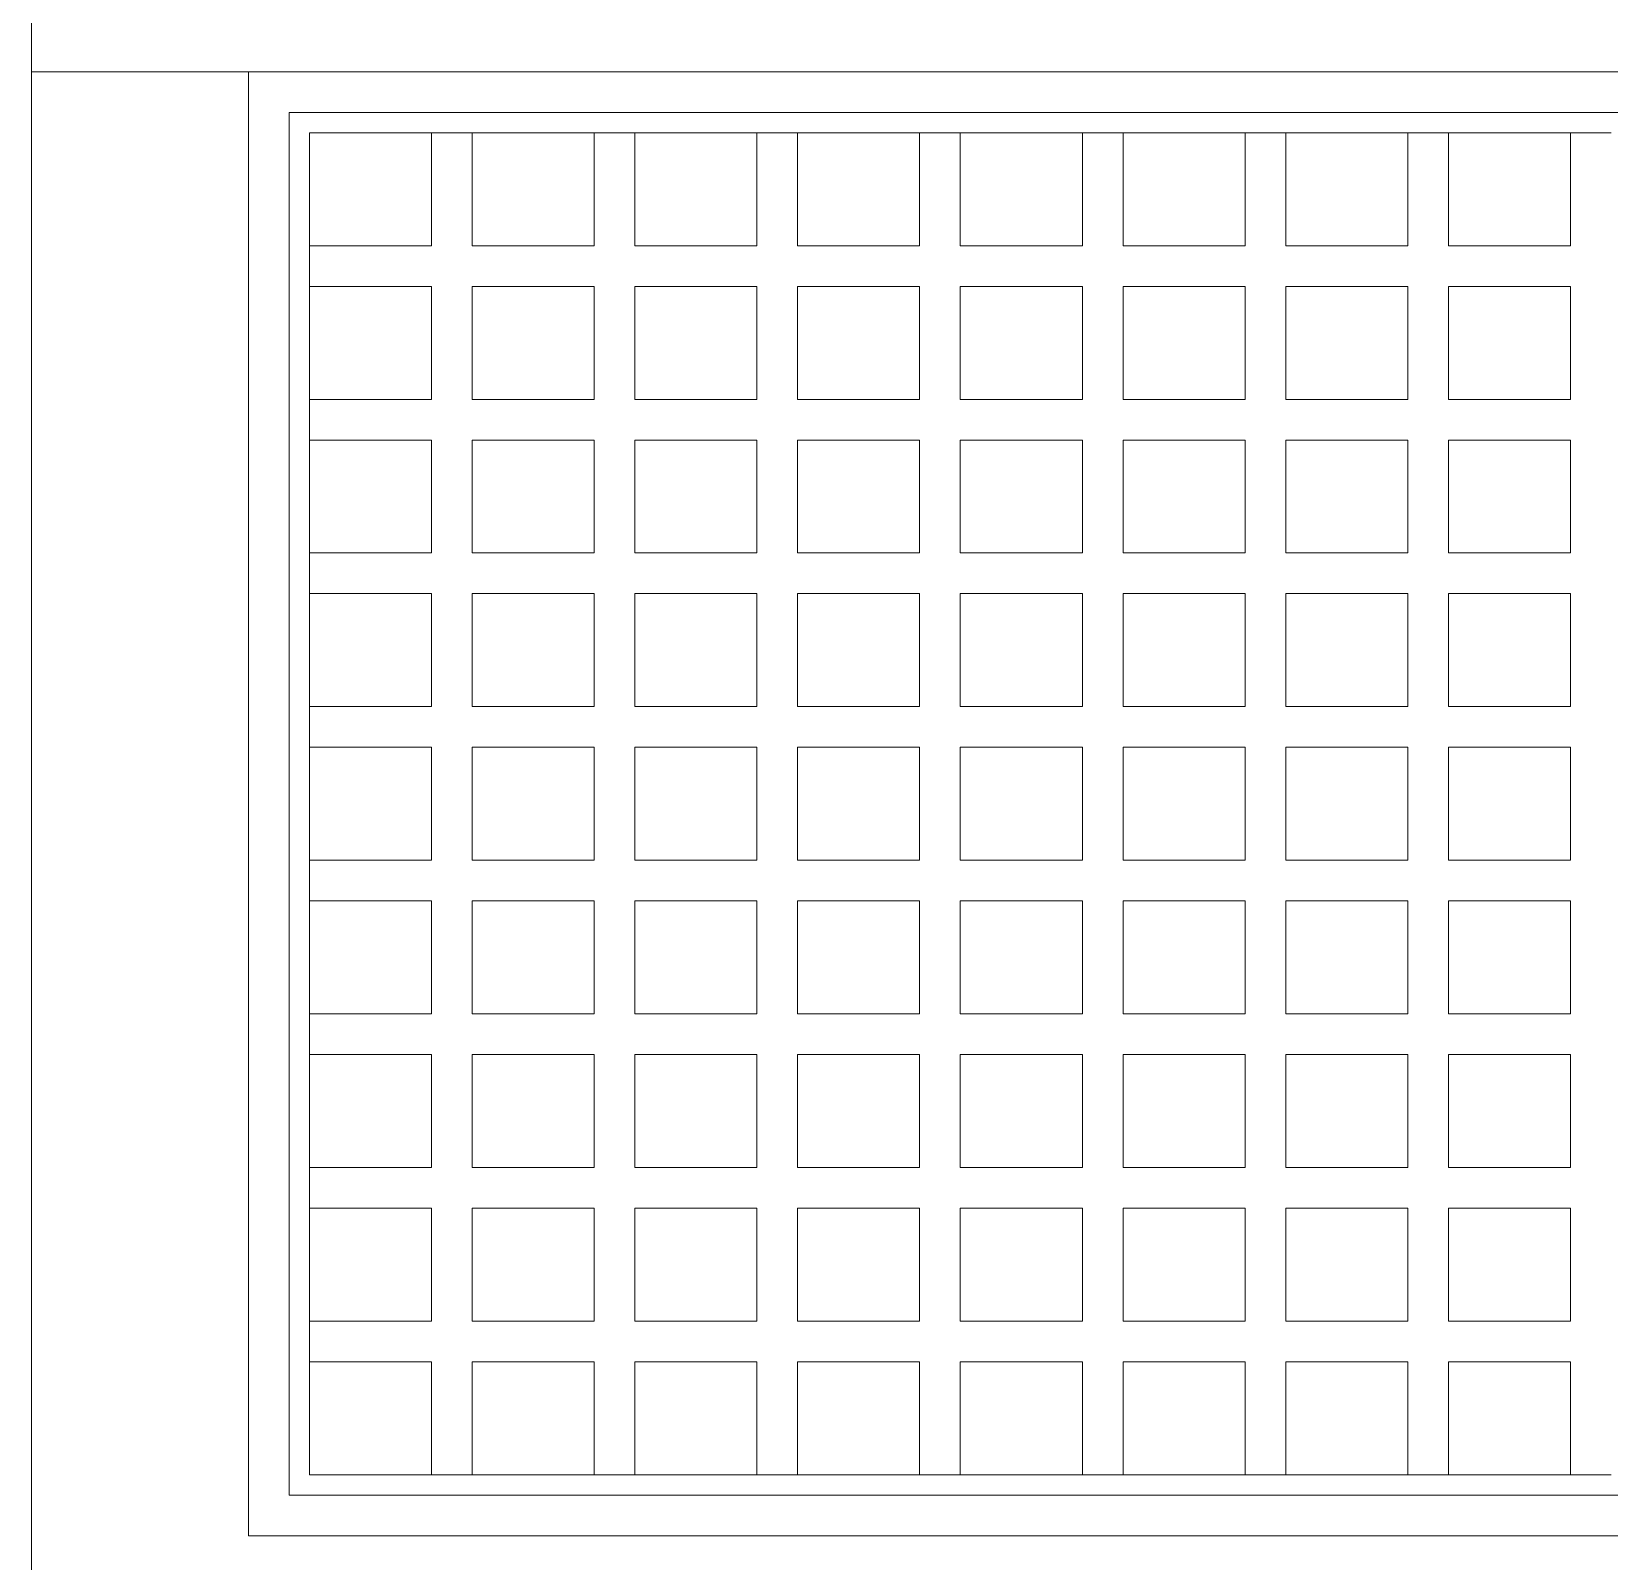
# Model space of a CAD drawing. Header units: millimetres. Extents: x 3554773 to 3850347, y -1853213 to -1653133.
# Drawn here: x 3596497 to 3604341, y -1704128 to -1696520 of the extents above; entities that cross this region are included whole.
import ezdxf

# ---------------------------------------------------------------- set-up
doc = ezdxf.new("R2010")
doc.units = ezdxf.units.MM
doc.header["$MEASUREMENT"] = 0
doc.set_wipeout_variables(frame=1)
doc.linetypes.add('Wipeout_Contour', pattern=[1000, 0, -1000])
doc.layers.add('Structural - Bearing', color=7, linetype='Continuous')
for name, color, linetype, lineweight, true_color in [('Structural - Bearing_Pen_No__3', 7, 'Continuous', 18, 0xff6600), ('Structural - Bearing_Pen_No__87', 7, 'Continuous', 20, 0x6a6a6a), ('Structural - Bearing_Pen_No__90', 7, 'Continuous', 20, 0x00bfbf)]:
    doc.layers.add(name, color=color, linetype=linetype, lineweight=lineweight, true_color=true_color)

msp = doc.modelspace()

# ---------------------------------------------------------------- wipeouts: each hides what was drawn before it
at = {"color": 254, "linetype": 'Wipeout_Contour', "lineweight": 0, "ltscale": 32516292.6710858}
msp.add_wipeout([(3596496.8, -1707640.1), (3612808.8, -1707640.1), (3612808.8, -1696720.4), (3611730.3, -1696720.4), (3611730.3, -1704000.2), (3597575.3, -1704000.2), (3597575.3, -1696720.4), (3596496.8, -1696720.4)], dxfattribs=at).dxf.layer = 'Structural - Bearing'

# ---------------------------------------------------------------- next in the draw order: wipeouts: each hides what was drawn before it
at = {"color": 254, "linetype": 'Wipeout_Contour', "lineweight": 0, "ltscale": 16255874.36913429}
msp.add_wipeout([(3596496.8, -1695008.9), (3596496.8, -1696720.4), (3612808.8, -1696720.4), (3612808.8, -1695008.9)], dxfattribs=at).dxf.layer = 'Structural - Bearing'
at = {"color": 254, "linetype": 'Wipeout_Contour', "lineweight": 0, "ltscale": 16251517.75543227}
msp.add_wipeout([(3597777.5, -1703798), (3597777.5, -1696922.6), (3597575.3, -1696922.6), (3597575.3, -1703798)], dxfattribs=at).dxf.layer = 'Structural - Bearing'
at = {"color": 254, "linetype": 'Wipeout_Contour', "lineweight": 0, "ltscale": 16251730.69137122}
msp.add_wipeout([(3599294.1, -1697787.7), (3598687.4, -1697787.7), (3598687.4, -1698349.4), (3599294.1, -1698349.4)], dxfattribs=at).dxf.layer = 'Structural - Bearing'
at = {"color": 254, "linetype": 'Wipeout_Contour', "lineweight": 0, "ltscale": 16252454.85164574}
msp.add_wipeout([(3599496.3, -1697787.7), (3599496.3, -1698349.4), (3600102.9, -1698349.4), (3600102.9, -1697787.7)], dxfattribs=at).dxf.layer = 'Structural - Bearing'
at = {"color": 254, "linetype": 'Wipeout_Contour', "lineweight": 0, "ltscale": 16253179.01903222}
msp.add_wipeout([(3600305.2, -1698349.4), (3600911.8, -1698349.4), (3600911.8, -1697787.7), (3600305.2, -1697787.7)], dxfattribs=at).dxf.layer = 'Structural - Bearing'
at = {"color": 254, "linetype": 'Wipeout_Contour', "lineweight": 0, "ltscale": 16253903.19348728}
msp.add_wipeout([(3601720.7, -1697787.7), (3601114, -1697787.7), (3601114, -1698349.4), (3601720.7, -1698349.4)], dxfattribs=at).dxf.layer = 'Structural - Bearing'
at = {"color": 254, "linetype": 'Wipeout_Contour', "lineweight": 0, "ltscale": 16254627.37505239}
msp.add_wipeout([(3601922.9, -1697787.7), (3601922.9, -1698349.4), (3602529.5, -1698349.4), (3602529.5, -1697787.7)], dxfattribs=at).dxf.layer = 'Structural - Bearing'
at = {"color": 254, "linetype": 'Wipeout_Contour', "lineweight": 0, "ltscale": 16255351.56367866}
msp.add_wipeout([(3602731.7, -1698349.4), (3603338.4, -1698349.4), (3603338.4, -1697787.7), (3602731.7, -1697787.7)], dxfattribs=at).dxf.layer = 'Structural - Bearing'
at = {"color": 254, "linetype": 'Wipeout_Contour', "lineweight": 0, "ltscale": 16256075.75950346}
msp.add_wipeout([(3603540.6, -1698349.4), (3604147.3, -1698349.4), (3604147.3, -1697787.7), (3603540.6, -1697787.7)], dxfattribs=at).dxf.layer = 'Structural - Bearing'
at = {"color": 254, "linetype": 'Wipeout_Contour', "lineweight": 0, "ltscale": 16252051.81273574}
msp.add_wipeout([(3599294.1, -1698551.6), (3598687.4, -1698551.6), (3598687.4, -1699113.3), (3599294.1, -1699113.3)], dxfattribs=at).dxf.layer = 'Structural - Bearing'
at = {"color": 254, "linetype": 'Wipeout_Contour', "lineweight": 0, "ltscale": 16252775.95870235}
msp.add_wipeout([(3599496.3, -1699113.3), (3600102.9, -1699113.3), (3600102.9, -1698551.6), (3599496.3, -1698551.6)], dxfattribs=at).dxf.layer = 'Structural - Bearing'
at = {"color": 254, "linetype": 'Wipeout_Contour', "lineweight": 0, "ltscale": 16253500.11178204}
msp.add_wipeout([(3600305.2, -1698551.6), (3600305.2, -1699113.3), (3600911.8, -1699113.3), (3600911.8, -1698551.6)], dxfattribs=at).dxf.layer = 'Structural - Bearing'
at = {"color": 254, "linetype": 'Wipeout_Contour', "lineweight": 0, "ltscale": 16254224.27197389}
msp.add_wipeout([(3601114, -1699113.3), (3601720.7, -1699113.3), (3601720.7, -1698551.6), (3601114, -1698551.6)], dxfattribs=at).dxf.layer = 'Structural - Bearing'
at = {"color": 254, "linetype": 'Wipeout_Contour', "lineweight": 0, "ltscale": 16254948.43923448}
msp.add_wipeout([(3601922.9, -1698551.6), (3601922.9, -1699113.3), (3602529.5, -1699113.3), (3602529.5, -1698551.6)], dxfattribs=at).dxf.layer = 'Structural - Bearing'
at = {"color": 254, "linetype": 'Wipeout_Contour', "lineweight": 0, "ltscale": 16255672.61355737}
msp.add_wipeout([(3603338.4, -1698551.6), (3602731.7, -1698551.6), (3602731.7, -1699113.3), (3603338.4, -1699113.3)], dxfattribs=at).dxf.layer = 'Structural - Bearing'
at = {"color": 254, "linetype": 'Wipeout_Contour', "lineweight": 0, "ltscale": 16256396.79507993}
msp.add_wipeout([(3604147.3, -1698551.6), (3603540.6, -1698551.6), (3603540.6, -1699113.3), (3604147.3, -1699113.3)], dxfattribs=at).dxf.layer = 'Structural - Bearing'
at = {"color": 254, "linetype": 'Wipeout_Contour', "lineweight": 0, "ltscale": 16252372.96296525}
msp.add_wipeout([(3598687.4, -1699315.5), (3598687.4, -1699877.2), (3599294.1, -1699877.2), (3599294.1, -1699315.5)], dxfattribs=at).dxf.layer = 'Structural - Bearing'
at = {"color": 254, "linetype": 'Wipeout_Contour', "lineweight": 0, "ltscale": 16253097.09462322}
msp.add_wipeout([(3599496.3, -1699315.5), (3599496.3, -1699877.2), (3600102.9, -1699877.2), (3600102.9, -1699315.5)], dxfattribs=at).dxf.layer = 'Structural - Bearing'
at = {"color": 254, "linetype": 'Wipeout_Contour', "lineweight": 0, "ltscale": 16253821.23339542}
msp.add_wipeout([(3600911.8, -1699315.5), (3600305.2, -1699315.5), (3600305.2, -1699877.2), (3600911.8, -1699877.2)], dxfattribs=at).dxf.layer = 'Structural - Bearing'
at = {"color": 254, "linetype": 'Wipeout_Contour', "lineweight": 0, "ltscale": 16254545.37923846}
msp.add_wipeout([(3601114, -1699877.2), (3601720.7, -1699877.2), (3601720.7, -1699315.5), (3601114, -1699315.5)], dxfattribs=at).dxf.layer = 'Structural - Bearing'
at = {"color": 254, "linetype": 'Wipeout_Contour', "lineweight": 0, "ltscale": 16255269.53219382}
msp.add_wipeout([(3602529.5, -1699315.5), (3601922.9, -1699315.5), (3601922.9, -1699877.2), (3602529.5, -1699877.2)], dxfattribs=at).dxf.layer = 'Structural - Bearing'
at = {"color": 254, "linetype": 'Wipeout_Contour', "lineweight": 0, "ltscale": 16255993.69221262}
msp.add_wipeout([(3602731.7, -1699315.5), (3602731.7, -1699877.2), (3603338.4, -1699877.2), (3603338.4, -1699315.5)], dxfattribs=at).dxf.layer = 'Structural - Bearing'
at = {"color": 254, "linetype": 'Wipeout_Contour', "lineweight": 0, "ltscale": 16256717.85943221}
msp.add_wipeout([(3603540.6, -1699877.2), (3604147.3, -1699877.2), (3604147.3, -1699315.5), (3603540.6, -1699315.5)], dxfattribs=at).dxf.layer = 'Structural - Bearing'
at = {"color": 254, "linetype": 'Wipeout_Contour', "lineweight": 0, "ltscale": 16252694.14184586}
msp.add_wipeout([(3599294.1, -1700079.4), (3598687.4, -1700079.4), (3598687.4, -1700641.2), (3599294.1, -1700641.2)], dxfattribs=at).dxf.layer = 'Structural - Bearing'
at = {"color": 254, "linetype": 'Wipeout_Contour', "lineweight": 0, "ltscale": 16253418.25919448}
msp.add_wipeout([(3599496.3, -1700641.2), (3600102.9, -1700641.2), (3600102.9, -1700079.4), (3599496.3, -1700079.4)], dxfattribs=at).dxf.layer = 'Structural - Bearing'
at = {"color": 254, "linetype": 'Wipeout_Contour', "lineweight": 0, "ltscale": 16254142.38365847}
msp.add_wipeout([(3600305.2, -1700079.4), (3600305.2, -1700641.2), (3600911.8, -1700641.2), (3600911.8, -1700079.4)], dxfattribs=at).dxf.layer = 'Structural - Bearing'
at = {"color": 254, "linetype": 'Wipeout_Contour', "lineweight": 0, "ltscale": 16254866.51523686}
msp.add_wipeout([(3601114, -1700641.2), (3601720.7, -1700641.2), (3601720.7, -1700079.4), (3601114, -1700079.4)], dxfattribs=at).dxf.layer = 'Structural - Bearing'
at = {"color": 254, "linetype": 'Wipeout_Contour', "lineweight": 0, "ltscale": 16255590.65392871}
msp.add_wipeout([(3602529.5, -1700079.4), (3601922.9, -1700079.4), (3601922.9, -1700641.2), (3602529.5, -1700641.2)], dxfattribs=at).dxf.layer = 'Structural - Bearing'
at = {"color": 254, "linetype": 'Wipeout_Contour', "lineweight": 0, "ltscale": 16256314.79964269}
msp.add_wipeout([(3602731.7, -1700079.4), (3602731.7, -1700641.2), (3603338.4, -1700641.2), (3603338.4, -1700079.4)], dxfattribs=at).dxf.layer = 'Structural - Bearing'
at = {"color": 254, "linetype": 'Wipeout_Contour', "lineweight": 0, "ltscale": 16257038.95255861}
msp.add_wipeout([(3603540.6, -1700079.4), (3603540.6, -1700641.2), (3604147.3, -1700641.2), (3604147.3, -1700079.4)], dxfattribs=at).dxf.layer = 'Structural - Bearing'
at = {"color": 254, "linetype": 'Wipeout_Contour', "lineweight": 0, "ltscale": 16253015.34954561}
msp.add_wipeout([(3598687.4, -1700843.4), (3598687.4, -1701405.1), (3599294.1, -1701405.1), (3599294.1, -1700843.4)], dxfattribs=at).dxf.layer = 'Structural - Bearing'
at = {"color": 254, "linetype": 'Wipeout_Contour', "lineweight": 0, "ltscale": 16253739.45258417}
msp.add_wipeout([(3600102.9, -1700843.4), (3599496.3, -1700843.4), (3599496.3, -1701405.1), (3600102.9, -1701405.1)], dxfattribs=at).dxf.layer = 'Structural - Bearing'
at = {"color": 254, "linetype": 'Wipeout_Contour', "lineweight": 0, "ltscale": 16254463.56273922}
msp.add_wipeout([(3600305.2, -1700843.4), (3600305.2, -1701405.1), (3600911.8, -1701405.1), (3600911.8, -1700843.4)], dxfattribs=at).dxf.layer = 'Structural - Bearing'
at = {"color": 254, "linetype": 'Wipeout_Contour', "lineweight": 0, "ltscale": 16255187.68005226}
msp.add_wipeout([(3601114, -1701405.1), (3601720.7, -1701405.1), (3601720.7, -1700843.4), (3601114, -1700843.4)], dxfattribs=at).dxf.layer = 'Structural - Bearing'
at = {"color": 254, "linetype": 'Wipeout_Contour', "lineweight": 0, "ltscale": 16255911.80443744}
msp.add_wipeout([(3601922.9, -1700843.4), (3601922.9, -1701405.1), (3602529.5, -1701405.1), (3602529.5, -1700843.4)], dxfattribs=at).dxf.layer = 'Structural - Bearing'
at = {"color": 254, "linetype": 'Wipeout_Contour', "lineweight": 0, "ltscale": 16256635.9358459}
msp.add_wipeout([(3603338.4, -1700843.4), (3602731.7, -1700843.4), (3602731.7, -1701405.1), (3603338.4, -1701405.1)], dxfattribs=at).dxf.layer = 'Structural - Bearing'
at = {"color": 254, "linetype": 'Wipeout_Contour', "lineweight": 0, "ltscale": 16257360.07445741}
msp.add_wipeout([(3604147.3, -1700843.4), (3603540.6, -1700843.4), (3603540.6, -1701405.1), (3604147.3, -1701405.1)], dxfattribs=at).dxf.layer = 'Structural - Bearing'
at = {"color": 254, "linetype": 'Wipeout_Contour', "lineweight": 0, "ltscale": 16253336.5860628}
msp.add_wipeout([(3598687.4, -1701607.3), (3598687.4, -1702169), (3599294.1, -1702169), (3599294.1, -1701607.3)], dxfattribs=at).dxf.layer = 'Structural - Bearing'
at = {"color": 254, "linetype": 'Wipeout_Contour', "lineweight": 0, "ltscale": 16254060.67479058}
msp.add_wipeout([(3599496.3, -1702169), (3600102.9, -1702169), (3600102.9, -1701607.3), (3599496.3, -1701607.3)], dxfattribs=at).dxf.layer = 'Structural - Bearing'
at = {"color": 254, "linetype": 'Wipeout_Contour', "lineweight": 0, "ltscale": 16254784.77063598}
msp.add_wipeout([(3600305.2, -1702169), (3600911.8, -1702169), (3600911.8, -1701607.3), (3600305.2, -1701607.3)], dxfattribs=at).dxf.layer = 'Structural - Bearing'
at = {"color": 254, "linetype": 'Wipeout_Contour', "lineweight": 0, "ltscale": 16255508.87361913}
msp.add_wipeout([(3601114, -1702169), (3601720.7, -1702169), (3601720.7, -1701607.3), (3601114, -1701607.3)], dxfattribs=at).dxf.layer = 'Structural - Bearing'
at = {"color": 254, "linetype": 'Wipeout_Contour', "lineweight": 0, "ltscale": 16256232.98371831}
msp.add_wipeout([(3601922.9, -1702169), (3602529.5, -1702169), (3602529.5, -1701607.3), (3601922.9, -1701607.3)], dxfattribs=at).dxf.layer = 'Structural - Bearing'
at = {"color": 254, "linetype": 'Wipeout_Contour', "lineweight": 0, "ltscale": 16256957.10082052}
msp.add_wipeout([(3602731.7, -1701607.3), (3602731.7, -1702169), (3603338.4, -1702169), (3603338.4, -1701607.3)], dxfattribs=at).dxf.layer = 'Structural - Bearing'
at = {"color": 254, "linetype": 'Wipeout_Contour', "lineweight": 0, "ltscale": 16257681.22512693}
msp.add_wipeout([(3604147.3, -1701607.3), (3603540.6, -1701607.3), (3603540.6, -1702169), (3604147.3, -1702169)], dxfattribs=at).dxf.layer = 'Structural - Bearing'
at = {"color": 254, "linetype": 'Wipeout_Contour', "lineweight": 0, "ltscale": 16253657.85135329}
msp.add_wipeout([(3598687.4, -1702371.2), (3598687.4, -1702932.9), (3599294.1, -1702932.9), (3599294.1, -1702371.2)], dxfattribs=at).dxf.layer = 'Structural - Bearing'
at = {"color": 254, "linetype": 'Wipeout_Contour', "lineweight": 0, "ltscale": 16254381.92576957}
msp.add_wipeout([(3600102.9, -1702371.2), (3599496.3, -1702371.2), (3599496.3, -1702932.9), (3600102.9, -1702932.9)], dxfattribs=at).dxf.layer = 'Structural - Bearing'
at = {"color": 254, "linetype": 'Wipeout_Contour', "lineweight": 0, "ltscale": 16255106.00730461}
msp.add_wipeout([(3600911.8, -1702371.2), (3600305.2, -1702371.2), (3600305.2, -1702932.9), (3600911.8, -1702932.9)], dxfattribs=at).dxf.layer = 'Structural - Bearing'
at = {"color": 254, "linetype": 'Wipeout_Contour', "lineweight": 0, "ltscale": 16255830.09597853}
msp.add_wipeout([(3601114, -1702932.9), (3601720.7, -1702932.9), (3601720.7, -1702371.2), (3601114, -1702371.2)], dxfattribs=at).dxf.layer = 'Structural - Bearing'
at = {"color": 254, "linetype": 'Wipeout_Contour', "lineweight": 0, "ltscale": 16256554.19176961}
msp.add_wipeout([(3601922.9, -1702932.9), (3602529.5, -1702932.9), (3602529.5, -1702371.2), (3601922.9, -1702371.2)], dxfattribs=at).dxf.layer = 'Structural - Bearing'
at = {"color": 254, "linetype": 'Wipeout_Contour', "lineweight": 0, "ltscale": 16257278.29456487}
msp.add_wipeout([(3603338.4, -1702371.2), (3602731.7, -1702371.2), (3602731.7, -1702932.9), (3603338.4, -1702932.9)], dxfattribs=at).dxf.layer = 'Structural - Bearing'
at = {"color": 254, "linetype": 'Wipeout_Contour', "lineweight": 0, "ltscale": 16258002.40456544}
msp.add_wipeout([(3603540.6, -1702932.9), (3604147.3, -1702932.9), (3604147.3, -1702371.2), (3603540.6, -1702371.2)], dxfattribs=at).dxf.layer = 'Structural - Bearing'

# ---------------------------------------------------------------- next in the draw order: linework, layer by layer
at = {"layer": 'Structural - Bearing_Pen_No__3', "linetype": 'Continuous'}
for p, q in [((3599294.1, -1697787.7), (3598687.4, -1697787.7)), ((3598687.4, -1698349.4), (3598687.4, -1697787.7)), ((3599294.1, -1697787.7), (3599294.1, -1698349.4)), ((3600102.9, -1697787.7), (3599496.3, -1697787.7)), ((3599496.3, -1698349.4), (3599496.3, -1697787.7)), ((3600102.9, -1697787.7), (3600102.9, -1698349.4)), ((3600911.8, -1697787.7), (3600305.2, -1697787.7)), ((3600305.2, -1698349.4), (3600305.2, -1697787.7)), ((3600911.8, -1697787.7), (3600911.8, -1698349.4)), ((3601720.7, -1697787.7), (3601114, -1697787.7)), ((3601114, -1698349.4), (3601114, -1697787.7)), ((3601720.7, -1697787.7), (3601720.7, -1698349.4)), ((3602529.5, -1697787.7), (3601922.9, -1697787.7)), ((3601922.9, -1698349.4), (3601922.9, -1697787.7)), ((3602529.5, -1697787.7), (3602529.5, -1698349.4)), ((3603338.4, -1697787.7), (3602731.7, -1697787.7)), ((3602731.7, -1698349.4), (3602731.7, -1697787.7)), ((3603338.4, -1697787.7), (3603338.4, -1698349.4)), ((3604147.3, -1697787.7), (3603540.6, -1697787.7)), ((3603540.6, -1698349.4), (3603540.6, -1697787.7)), ((3604147.3, -1697787.7), (3604147.3, -1698349.4)), ((3598687.4, -1698349.4), (3599294.1, -1698349.4)), ((3599496.3, -1698349.4), (3600102.9, -1698349.4)), ((3600305.2, -1698349.4), (3600911.8, -1698349.4)), ((3601114, -1698349.4), (3601720.7, -1698349.4)), ((3601922.9, -1698349.4), (3602529.5, -1698349.4)), ((3602731.7, -1698349.4), (3603338.4, -1698349.4)), ((3603540.6, -1698349.4), (3604147.3, -1698349.4)), ((3598687.4, -1699113.3), (3598687.4, -1698551.6)), ((3598687.4, -1698551.6), (3599294.1, -1698551.6)), ((3599294.1, -1698551.6), (3599294.1, -1699113.3)), ((3599496.3, -1699113.3), (3599496.3, -1698551.6)), ((3599496.3, -1698551.6), (3600102.9, -1698551.6)), ((3600102.9, -1698551.6), (3600102.9, -1699113.3)), ((3600305.2, -1699113.3), (3600305.2, -1698551.6)), ((3600305.2, -1698551.6), (3600911.8, -1698551.6)), ((3600911.8, -1698551.6), (3600911.8, -1699113.3)), ((3601114, -1699113.3), (3601114, -1698551.6)), ((3601114, -1698551.6), (3601720.7, -1698551.6)), ((3601720.7, -1698551.6), (3601720.7, -1699113.3)), ((3601922.9, -1699113.3), (3601922.9, -1698551.6)), ((3601922.9, -1698551.6), (3602529.5, -1698551.6)), ((3602529.5, -1698551.6), (3602529.5, -1699113.3)), ((3602731.7, -1699113.3), (3602731.7, -1698551.6)), ((3602731.7, -1698551.6), (3603338.4, -1698551.6)), ((3603338.4, -1698551.6), (3603338.4, -1699113.3)), ((3603540.6, -1699113.3), (3603540.6, -1698551.6)), ((3603540.6, -1698551.6), (3604147.3, -1698551.6)), ((3604147.3, -1698551.6), (3604147.3, -1699113.3)), ((3598687.4, -1699113.3), (3599294.1, -1699113.3)), ((3599496.3, -1699113.3), (3600102.9, -1699113.3)), ((3600305.2, -1699113.3), (3600911.8, -1699113.3)), ((3601114, -1699113.3), (3601720.7, -1699113.3)), ((3601922.9, -1699113.3), (3602529.5, -1699113.3)), ((3602731.7, -1699113.3), (3603338.4, -1699113.3)), ((3603540.6, -1699113.3), (3604147.3, -1699113.3)), ((3598687.4, -1699877.2), (3598687.4, -1699315.5)), ((3598687.4, -1699315.5), (3599294.1, -1699315.5)), ((3599294.1, -1699315.5), (3599294.1, -1699877.2)), ((3599496.3, -1699877.2), (3599496.3, -1699315.5)), ((3599496.3, -1699315.5), (3600102.9, -1699315.5)), ((3600102.9, -1699315.5), (3600102.9, -1699877.2)), ((3600305.2, -1699877.2), (3600305.2, -1699315.5)), ((3600305.2, -1699315.5), (3600911.8, -1699315.5)), ((3600911.8, -1699315.5), (3600911.8, -1699877.2)), ((3601114, -1699877.2), (3601114, -1699315.5)), ((3601114, -1699315.5), (3601720.7, -1699315.5)), ((3601720.7, -1699315.5), (3601720.7, -1699877.2)), ((3601922.9, -1699877.2), (3601922.9, -1699315.5)), ((3601922.9, -1699315.5), (3602529.5, -1699315.5)), ((3602529.5, -1699315.5), (3602529.5, -1699877.2)), ((3602731.7, -1699877.2), (3602731.7, -1699315.5)), ((3602731.7, -1699315.5), (3603338.4, -1699315.5)), ((3603338.4, -1699315.5), (3603338.4, -1699877.2)), ((3603540.6, -1699877.2), (3603540.6, -1699315.5)), ((3603540.6, -1699315.5), (3604147.3, -1699315.5)), ((3604147.3, -1699315.5), (3604147.3, -1699877.2)), ((3598687.4, -1699877.2), (3599294.1, -1699877.2)), ((3599496.3, -1699877.2), (3600102.9, -1699877.2)), ((3600305.2, -1699877.2), (3600911.8, -1699877.2)), ((3601114, -1699877.2), (3601720.7, -1699877.2)), ((3601922.9, -1699877.2), (3602529.5, -1699877.2)), ((3602731.7, -1699877.2), (3603338.4, -1699877.2)), ((3603540.6, -1699877.2), (3604147.3, -1699877.2)), ((3598687.4, -1700641.2), (3598687.4, -1700079.4)), ((3598687.4, -1700079.4), (3599294.1, -1700079.4)), ((3599294.1, -1700079.4), (3599294.1, -1700641.2)), ((3599496.3, -1700641.2), (3599496.3, -1700079.4)), ((3599496.3, -1700079.4), (3600102.9, -1700079.4)), ((3600102.9, -1700079.4), (3600102.9, -1700641.2)), ((3600305.2, -1700641.2), (3600305.2, -1700079.4)), ((3600305.2, -1700079.4), (3600911.8, -1700079.4)), ((3600911.8, -1700079.4), (3600911.8, -1700641.2)), ((3601114, -1700641.2), (3601114, -1700079.4)), ((3601114, -1700079.4), (3601720.7, -1700079.4)), ((3601720.7, -1700079.4), (3601720.7, -1700641.2)), ((3601922.9, -1700641.2), (3601922.9, -1700079.4)), ((3601922.9, -1700079.4), (3602529.5, -1700079.4)), ((3602529.5, -1700079.4), (3602529.5, -1700641.2)), ((3602731.7, -1700641.2), (3602731.7, -1700079.4)), ((3602731.7, -1700079.4), (3603338.4, -1700079.4)), ((3603338.4, -1700079.4), (3603338.4, -1700641.2)), ((3603540.6, -1700641.2), (3603540.6, -1700079.4)), ((3603540.6, -1700079.4), (3604147.3, -1700079.4)), ((3604147.3, -1700079.4), (3604147.3, -1700641.2)), ((3598687.4, -1700641.2), (3599294.1, -1700641.2)), ((3599496.3, -1700641.2), (3600102.9, -1700641.2)), ((3600305.2, -1700641.2), (3600911.8, -1700641.2)), ((3601114, -1700641.2), (3601720.7, -1700641.2)), ((3601922.9, -1700641.2), (3602529.5, -1700641.2)), ((3602731.7, -1700641.2), (3603338.4, -1700641.2)), ((3603540.6, -1700641.2), (3604147.3, -1700641.2)), ((3598687.4, -1701405.1), (3598687.4, -1700843.4)), ((3598687.4, -1700843.4), (3599294.1, -1700843.4)), ((3599294.1, -1700843.4), (3599294.1, -1701405.1)), ((3599496.3, -1701405.1), (3599496.3, -1700843.4)), ((3599496.3, -1700843.4), (3600102.9, -1700843.4)), ((3600102.9, -1700843.4), (3600102.9, -1701405.1)), ((3600305.2, -1701405.1), (3600305.2, -1700843.4)), ((3600305.2, -1700843.4), (3600911.8, -1700843.4)), ((3600911.8, -1700843.4), (3600911.8, -1701405.1)), ((3601114, -1701405.1), (3601114, -1700843.4)), ((3601114, -1700843.4), (3601720.7, -1700843.4)), ((3601720.7, -1700843.4), (3601720.7, -1701405.1)), ((3601922.9, -1701405.1), (3601922.9, -1700843.4)), ((3601922.9, -1700843.4), (3602529.5, -1700843.4)), ((3602529.5, -1700843.4), (3602529.5, -1701405.1)), ((3602731.7, -1701405.1), (3602731.7, -1700843.4)), ((3602731.7, -1700843.4), (3603338.4, -1700843.4)), ((3603338.4, -1700843.4), (3603338.4, -1701405.1)), ((3603540.6, -1701405.1), (3603540.6, -1700843.4)), ((3603540.6, -1700843.4), (3604147.3, -1700843.4)), ((3604147.3, -1700843.4), (3604147.3, -1701405.1)), ((3598687.4, -1701405.1), (3599294.1, -1701405.1)), ((3599496.3, -1701405.1), (3600102.9, -1701405.1)), ((3600305.2, -1701405.1), (3600911.8, -1701405.1)), ((3601114, -1701405.1), (3601720.7, -1701405.1)), ((3601922.9, -1701405.1), (3602529.5, -1701405.1)), ((3602731.7, -1701405.1), (3603338.4, -1701405.1)), ((3603540.6, -1701405.1), (3604147.3, -1701405.1)), ((3598687.4, -1702169), (3598687.4, -1701607.3)), ((3598687.4, -1701607.3), (3599294.1, -1701607.3)), ((3599294.1, -1701607.3), (3599294.1, -1702169)), ((3599496.3, -1702169), (3599496.3, -1701607.3)), ((3599496.3, -1701607.3), (3600102.9, -1701607.3)), ((3600102.9, -1701607.3), (3600102.9, -1702169)), ((3600305.2, -1702169), (3600305.2, -1701607.3)), ((3600305.2, -1701607.3), (3600911.8, -1701607.3)), ((3600911.8, -1701607.3), (3600911.8, -1702169)), ((3601114, -1702169), (3601114, -1701607.3)), ((3601114, -1701607.3), (3601720.7, -1701607.3)), ((3601720.7, -1701607.3), (3601720.7, -1702169)), ((3601922.9, -1702169), (3601922.9, -1701607.3)), ((3601922.9, -1701607.3), (3602529.5, -1701607.3)), ((3602529.5, -1701607.3), (3602529.5, -1702169)), ((3602731.7, -1702169), (3602731.7, -1701607.3)), ((3602731.7, -1701607.3), (3603338.4, -1701607.3)), ((3603338.4, -1701607.3), (3603338.4, -1702169)), ((3603540.6, -1702169), (3603540.6, -1701607.3)), ((3603540.6, -1701607.3), (3604147.3, -1701607.3)), ((3604147.3, -1701607.3), (3604147.3, -1702169)), ((3598687.4, -1702169), (3599294.1, -1702169)), ((3599496.3, -1702169), (3600102.9, -1702169)), ((3600305.2, -1702169), (3600911.8, -1702169)), ((3601114, -1702169), (3601720.7, -1702169)), ((3601922.9, -1702169), (3602529.5, -1702169)), ((3602731.7, -1702169), (3603338.4, -1702169)), ((3603540.6, -1702169), (3604147.3, -1702169)), ((3598687.4, -1702932.9), (3598687.4, -1702371.2)), ((3598687.4, -1702371.2), (3599294.1, -1702371.2)), ((3599294.1, -1702371.2), (3599294.1, -1702932.9)), ((3599496.3, -1702932.9), (3599496.3, -1702371.2)), ((3599496.3, -1702371.2), (3600102.9, -1702371.2)), ((3600102.9, -1702371.2), (3600102.9, -1702932.9)), ((3600305.2, -1702932.9), (3600305.2, -1702371.2)), ((3600305.2, -1702371.2), (3600911.8, -1702371.2)), ((3600911.8, -1702371.2), (3600911.8, -1702932.9)), ((3601114, -1702932.9), (3601114, -1702371.2)), ((3601114, -1702371.2), (3601720.7, -1702371.2)), ((3601720.7, -1702371.2), (3601720.7, -1702932.9)), ((3601922.9, -1702932.9), (3601922.9, -1702371.2)), ((3601922.9, -1702371.2), (3602529.5, -1702371.2)), ((3602529.5, -1702371.2), (3602529.5, -1702932.9)), ((3602731.7, -1702932.9), (3602731.7, -1702371.2)), ((3602731.7, -1702371.2), (3603338.4, -1702371.2)), ((3603338.4, -1702371.2), (3603338.4, -1702932.9)), ((3603540.6, -1702932.9), (3603540.6, -1702371.2)), ((3603540.6, -1702371.2), (3604147.3, -1702371.2)), ((3604147.3, -1702371.2), (3604147.3, -1702932.9)), ((3598687.4, -1702932.9), (3599294.1, -1702932.9)), ((3599496.3, -1702932.9), (3600102.9, -1702932.9)), ((3600305.2, -1702932.9), (3600911.8, -1702932.9)), ((3601114, -1702932.9), (3601720.7, -1702932.9)), ((3601922.9, -1702932.9), (3602529.5, -1702932.9)), ((3602731.7, -1702932.9), (3603338.4, -1702932.9)), ((3603540.6, -1702932.9), (3604147.3, -1702932.9))]:
    msp.add_line(p, q, dxfattribs=at)
at = {"layer": 'Structural - Bearing_Pen_No__87', "linetype": 'Continuous'}
msp.add_line((3596496.8, -1695008.9), (3596496.8, -1707640.1), dxfattribs=at)

# ---------------------------------------------------------------- next in the draw order: wipeouts: each hides what was drawn before it
at = {"color": 254, "linetype": 'Wipeout_Contour', "lineweight": 0, "ltscale": 24384436.06853443}
msp.add_wipeout([(3597575.3, -1696720.4), (3597575.3, -1696922.6), (3597777.5, -1696922.6), (3611528.1, -1696922.6), (3611730.3, -1696922.6), (3611730.3, -1696720.4)], dxfattribs=at).dxf.layer = 'Structural - Bearing'
at = {"color": 254, "linetype": 'Wipeout_Contour', "lineweight": 0, "ltscale": 16251653.50775996}
msp.add_wipeout([(3597878.6, -1697023.8), (3597777.5, -1697023.8), (3597777.5, -1703696.9), (3597878.6, -1703696.9)], dxfattribs=at).dxf.layer = 'Structural - Bearing'
at = {"color": 254, "linetype": 'Wipeout_Contour', "lineweight": 0, "ltscale": 24388854.97259337}
msp.add_wipeout([(3597575.3, -1703798), (3597575.3, -1704000.2), (3611730.3, -1704000.2), (3611730.3, -1703798), (3611528.1, -1703798), (3597777.5, -1703798)], dxfattribs=at).dxf.layer = 'Structural - Bearing'

# ---------------------------------------------------------------- next in the draw order: linework, layer by layer
at = {"layer": 'Structural - Bearing_Pen_No__3', "linetype": 'Continuous'}
for p, q in [((3597575.3, -1696720.4), (3597575.3, -1696922.6)), ((3611730.3, -1696720.4), (3597575.3, -1696720.4)), ((3597575.3, -1696922.6), (3597575.3, -1703798)), ((3597575.3, -1703798), (3597575.3, -1704000.2)), ((3597575.3, -1704000.2), (3611730.3, -1704000.2))]:
    msp.add_line(p, q, dxfattribs=at)
at = {"layer": 'Structural - Bearing_Pen_No__90', "linetype": 'Continuous'}
msp.add_line((3596496.8, -1696720.4), (3597575.3, -1696720.4), dxfattribs=at)

# ---------------------------------------------------------------- next in the draw order: wipeouts: each hides what was drawn before it
at = {"color": 254, "linetype": 'Wipeout_Contour', "lineweight": 0, "ltscale": 24384521.01022379}
msp.add_wipeout([(3597777.5, -1697023.8), (3597878.6, -1697023.8), (3611427, -1697023.8), (3611528.1, -1697023.8), (3611528.1, -1696922.6), (3597777.5, -1696922.6)], dxfattribs=at).dxf.layer = 'Structural - Bearing'
at = {"color": 254, "linetype": 'Wipeout_Contour', "lineweight": 0, "ltscale": 16251006.5382096}
msp.add_wipeout([(3598485.2, -1697787.7), (3597878.6, -1697787.7), (3597878.6, -1698349.4), (3598485.2, -1698349.4)], dxfattribs=at).dxf.layer = 'Structural - Bearing'
at = {"color": 254, "linetype": 'Wipeout_Contour', "lineweight": 0, "ltscale": 16251327.67388318}
msp.add_wipeout([(3597878.6, -1699113.3), (3598485.2, -1699113.3), (3598485.2, -1698551.6), (3597878.6, -1698551.6)], dxfattribs=at).dxf.layer = 'Structural - Bearing'
at = {"color": 254, "linetype": 'Wipeout_Contour', "lineweight": 0, "ltscale": 16251648.83842245}
msp.add_wipeout([(3597878.6, -1699315.5), (3597878.6, -1699877.2), (3598485.2, -1699877.2), (3598485.2, -1699315.5)], dxfattribs=at).dxf.layer = 'Structural - Bearing'
at = {"color": 254, "linetype": 'Wipeout_Contour', "lineweight": 0, "ltscale": 16251970.03161355}
msp.add_wipeout([(3597878.6, -1700641.2), (3598485.2, -1700641.2), (3598485.2, -1700079.4), (3597878.6, -1700079.4)], dxfattribs=at).dxf.layer = 'Structural - Bearing'
at = {"color": 254, "linetype": 'Wipeout_Contour', "lineweight": 0, "ltscale": 16252291.2536245}
msp.add_wipeout([(3597878.6, -1701405.1), (3598485.2, -1701405.1), (3598485.2, -1700843.4), (3597878.6, -1700843.4)], dxfattribs=at).dxf.layer = 'Structural - Bearing'
at = {"color": 254, "linetype": 'Wipeout_Contour', "lineweight": 0, "ltscale": 16252612.50445361}
msp.add_wipeout([(3597878.6, -1701607.3), (3597878.6, -1702169), (3598485.2, -1702169), (3598485.2, -1701607.3)], dxfattribs=at).dxf.layer = 'Structural - Bearing'
at = {"color": 254, "linetype": 'Wipeout_Contour', "lineweight": 0, "ltscale": 16252933.78405673}
msp.add_wipeout([(3597878.6, -1702932.9), (3598485.2, -1702932.9), (3598485.2, -1702371.2), (3597878.6, -1702371.2)], dxfattribs=at).dxf.layer = 'Structural - Bearing'
at = {"color": 254, "linetype": 'Wipeout_Contour', "lineweight": 0, "ltscale": 24388769.92358247}
msp.add_wipeout([(3597777.5, -1703798), (3611528.1, -1703798), (3611528.1, -1703696.9), (3611427, -1703696.9), (3597878.6, -1703696.9), (3597777.5, -1703696.9)], dxfattribs=at).dxf.layer = 'Structural - Bearing'

# ---------------------------------------------------------------- next in the draw order: linework, layer by layer
at = {"layer": 'Structural - Bearing_Pen_No__3', "linetype": 'Continuous'}
for p, q in [((3597777.5, -1703798), (3597777.5, -1696922.6)), ((3597777.5, -1696922.6), (3611528.1, -1696922.6)), ((3597878.6, -1697787.7), (3598485.2, -1697787.7)), ((3597878.6, -1697787.7), (3597878.6, -1698349.4)), ((3598485.2, -1697787.7), (3598485.2, -1698349.4)), ((3598485.2, -1698349.4), (3597878.6, -1698349.4)), ((3597878.6, -1698349.4), (3597878.6, -1698551.6)), ((3597878.6, -1698551.6), (3598485.2, -1698551.6)), ((3597878.6, -1698551.6), (3597878.6, -1699113.3)), ((3598485.2, -1698551.6), (3598485.2, -1699113.3)), ((3598485.2, -1699113.3), (3597878.6, -1699113.3)), ((3597878.6, -1699113.3), (3597878.6, -1699315.5)), ((3597878.6, -1699315.5), (3598485.2, -1699315.5)), ((3597878.6, -1699315.5), (3597878.6, -1699877.2)), ((3598485.2, -1699315.5), (3598485.2, -1699877.2)), ((3598485.2, -1699877.2), (3597878.6, -1699877.2)), ((3597878.6, -1699877.2), (3597878.6, -1700079.4)), ((3597878.6, -1700079.4), (3598485.2, -1700079.4)), ((3597878.6, -1700079.4), (3597878.6, -1700641.2)), ((3598485.2, -1700079.4), (3598485.2, -1700641.2)), ((3598485.2, -1700641.2), (3597878.6, -1700641.2)), ((3597878.6, -1700641.2), (3597878.6, -1700843.4)), ((3597878.6, -1700843.4), (3598485.2, -1700843.4)), ((3597878.6, -1700843.4), (3597878.6, -1701405.1)), ((3598485.2, -1700843.4), (3598485.2, -1701405.1)), ((3598485.2, -1701405.1), (3597878.6, -1701405.1)), ((3597878.6, -1701405.1), (3597878.6, -1701607.3)), ((3597878.6, -1701607.3), (3598485.2, -1701607.3)), ((3597878.6, -1701607.3), (3597878.6, -1702169)), ((3598485.2, -1701607.3), (3598485.2, -1702169)), ((3598485.2, -1702169), (3597878.6, -1702169)), ((3597878.6, -1702169), (3597878.6, -1702371.2)), ((3597878.6, -1702371.2), (3598485.2, -1702371.2)), ((3597878.6, -1702371.2), (3597878.6, -1702932.9)), ((3598485.2, -1702371.2), (3598485.2, -1702932.9)), ((3598485.2, -1702932.9), (3597878.6, -1702932.9)), ((3611528.1, -1703798), (3597777.5, -1703798))]:
    msp.add_line(p, q, dxfattribs=at)

# ---------------------------------------------------------------- next in the draw order: wipeouts: each hides what was drawn before it
at = {"color": 254, "linetype": 'Wipeout_Contour', "lineweight": 0, "ltscale": 16250685.43123371}
msp.add_wipeout([(3597878.6, -1697585.5), (3598485.2, -1697585.5), (3598485.2, -1697023.8), (3597878.6, -1697023.8)], dxfattribs=at).dxf.layer = 'Structural - Bearing'
at = {"color": 254, "linetype": 'Wipeout_Contour', "lineweight": 0, "ltscale": 16251409.59870366}
msp.add_wipeout([(3598687.4, -1697023.8), (3598687.4, -1697585.5), (3599294.1, -1697585.5), (3599294.1, -1697023.8)], dxfattribs=at).dxf.layer = 'Structural - Bearing'
at = {"color": 254, "linetype": 'Wipeout_Contour', "lineweight": 0, "ltscale": 16252133.77328539}
msp.add_wipeout([(3599496.3, -1697023.8), (3599496.3, -1697585.5), (3600102.9, -1697585.5), (3600102.9, -1697023.8)], dxfattribs=at).dxf.layer = 'Structural - Bearing'
at = {"color": 254, "linetype": 'Wipeout_Contour', "lineweight": 0, "ltscale": 16252857.95497793}
msp.add_wipeout([(3600911.8, -1697023.8), (3600305.2, -1697023.8), (3600305.2, -1697585.5), (3600911.8, -1697585.5)], dxfattribs=at).dxf.layer = 'Structural - Bearing'
at = {"color": 254, "linetype": 'Wipeout_Contour', "lineweight": 0, "ltscale": 16253582.14380141}
msp.add_wipeout([(3601114, -1697023.8), (3601114, -1697585.5), (3601720.7, -1697585.5), (3601720.7, -1697023.8)], dxfattribs=at).dxf.layer = 'Structural - Bearing'
at = {"color": 254, "linetype": 'Wipeout_Contour', "lineweight": 0, "ltscale": 16254306.33969168}
msp.add_wipeout([(3601922.9, -1697023.8), (3601922.9, -1697585.5), (3602529.5, -1697585.5), (3602529.5, -1697023.8)], dxfattribs=at).dxf.layer = 'Structural - Bearing'
at = {"color": 254, "linetype": 'Wipeout_Contour', "lineweight": 0, "ltscale": 16255030.54262061}
msp.add_wipeout([(3602731.7, -1697585.5), (3603338.4, -1697585.5), (3603338.4, -1697023.8), (3602731.7, -1697023.8)], dxfattribs=at).dxf.layer = 'Structural - Bearing'
at = {"color": 254, "linetype": 'Wipeout_Contour', "lineweight": 0, "ltscale": 16255754.75274694}
msp.add_wipeout([(3604147.3, -1697023.8), (3603540.6, -1697023.8), (3603540.6, -1697585.5), (3604147.3, -1697585.5)], dxfattribs=at).dxf.layer = 'Structural - Bearing'
at = {"color": 254, "linetype": 'Wipeout_Contour', "lineweight": 0, "ltscale": 16253255.09245324}
msp.add_wipeout([(3597878.6, -1703696.9), (3598485.2, -1703696.9), (3598485.2, -1703135.1), (3597878.6, -1703135.1)], dxfattribs=at).dxf.layer = 'Structural - Bearing'
at = {"color": 254, "linetype": 'Wipeout_Contour', "lineweight": 0, "ltscale": 16253979.14541537}
msp.add_wipeout([(3599294.1, -1703135.1), (3598687.4, -1703135.1), (3598687.4, -1703696.9), (3599294.1, -1703696.9)], dxfattribs=at).dxf.layer = 'Structural - Bearing'
at = {"color": 254, "linetype": 'Wipeout_Contour', "lineweight": 0, "ltscale": 16254703.20551943}
msp.add_wipeout([(3600102.9, -1703135.1), (3599496.3, -1703135.1), (3599496.3, -1703696.9), (3600102.9, -1703696.9)], dxfattribs=at).dxf.layer = 'Structural - Bearing'
at = {"color": 254, "linetype": 'Wipeout_Contour', "lineweight": 0, "ltscale": 16255427.27274339}
msp.add_wipeout([(3600911.8, -1703135.1), (3600305.2, -1703135.1), (3600305.2, -1703696.9), (3600911.8, -1703696.9)], dxfattribs=at).dxf.layer = 'Structural - Bearing'
at = {"color": 254, "linetype": 'Wipeout_Contour', "lineweight": 0, "ltscale": 16256151.34712875}
msp.add_wipeout([(3601114, -1703696.9), (3601720.7, -1703696.9), (3601720.7, -1703135.1), (3601114, -1703135.1)], dxfattribs=at).dxf.layer = 'Structural - Bearing'
at = {"color": 254, "linetype": 'Wipeout_Contour', "lineweight": 0, "ltscale": 16256875.42858964}
msp.add_wipeout([(3601922.9, -1703135.1), (3601922.9, -1703696.9), (3602529.5, -1703696.9), (3602529.5, -1703135.1)], dxfattribs=at).dxf.layer = 'Structural - Bearing'
at = {"color": 254, "linetype": 'Wipeout_Contour', "lineweight": 0, "ltscale": 16257599.51707722}
msp.add_wipeout([(3603338.4, -1703135.1), (3602731.7, -1703135.1), (3602731.7, -1703696.9), (3603338.4, -1703696.9)], dxfattribs=at).dxf.layer = 'Structural - Bearing'
at = {"color": 254, "linetype": 'Wipeout_Contour', "lineweight": 0, "ltscale": 16258323.61277125}
msp.add_wipeout([(3604147.3, -1703135.1), (3603540.6, -1703135.1), (3603540.6, -1703696.9), (3604147.3, -1703696.9)], dxfattribs=at).dxf.layer = 'Structural - Bearing'

# ---------------------------------------------------------------- next in the draw order: linework, layer by layer
at = {"layer": 'Structural - Bearing_Pen_No__3', "linetype": 'Continuous'}
for p, q in [((3597878.6, -1697023.8), (3597878.6, -1697585.5)), ((3598485.2, -1697023.8), (3597878.6, -1697023.8)), ((3598687.4, -1697023.8), (3598485.2, -1697023.8)), ((3598485.2, -1697023.8), (3598485.2, -1697585.5)), ((3598687.4, -1697585.5), (3598687.4, -1697023.8)), ((3599294.1, -1697023.8), (3598687.4, -1697023.8)), ((3599496.3, -1697023.8), (3599294.1, -1697023.8)), ((3599294.1, -1697023.8), (3599294.1, -1697585.5)), ((3599496.3, -1697585.5), (3599496.3, -1697023.8)), ((3600102.9, -1697023.8), (3599496.3, -1697023.8)), ((3600305.2, -1697023.8), (3600102.9, -1697023.8)), ((3600102.9, -1697023.8), (3600102.9, -1697585.5)), ((3600305.2, -1697585.5), (3600305.2, -1697023.8)), ((3600911.8, -1697023.8), (3600305.2, -1697023.8)), ((3601114, -1697023.8), (3600911.8, -1697023.8)), ((3600911.8, -1697023.8), (3600911.8, -1697585.5)), ((3601114, -1697585.5), (3601114, -1697023.8)), ((3601720.7, -1697023.8), (3601114, -1697023.8)), ((3601922.9, -1697023.8), (3601720.7, -1697023.8)), ((3601720.7, -1697023.8), (3601720.7, -1697585.5)), ((3601922.9, -1697585.5), (3601922.9, -1697023.8)), ((3602529.5, -1697023.8), (3601922.9, -1697023.8)), ((3602731.7, -1697023.8), (3602529.5, -1697023.8)), ((3602529.5, -1697023.8), (3602529.5, -1697585.5)), ((3602731.7, -1697585.5), (3602731.7, -1697023.8)), ((3603338.4, -1697023.8), (3602731.7, -1697023.8)), ((3603540.6, -1697023.8), (3603338.4, -1697023.8)), ((3603338.4, -1697023.8), (3603338.4, -1697585.5)), ((3603540.6, -1697585.5), (3603540.6, -1697023.8)), ((3604147.3, -1697023.8), (3603540.6, -1697023.8)), ((3604349.5, -1697023.8), (3604147.3, -1697023.8)), ((3604147.3, -1697023.8), (3604147.3, -1697585.5)), ((3598485.2, -1697585.5), (3597878.6, -1697585.5)), ((3597878.6, -1697585.5), (3597878.6, -1697787.7)), ((3599294.1, -1697585.5), (3598687.4, -1697585.5)), ((3599496.3, -1697585.5), (3600102.9, -1697585.5)), ((3600305.2, -1697585.5), (3600911.8, -1697585.5)), ((3601114, -1697585.5), (3601720.7, -1697585.5)), ((3601922.9, -1697585.5), (3602529.5, -1697585.5)), ((3602731.7, -1697585.5), (3603338.4, -1697585.5)), ((3603540.6, -1697585.5), (3604147.3, -1697585.5)), ((3597878.6, -1702932.9), (3597878.6, -1703135.1)), ((3597878.6, -1703135.1), (3598485.2, -1703135.1)), ((3597878.6, -1703135.1), (3597878.6, -1703696.9)), ((3598485.2, -1703135.1), (3598485.2, -1703696.9)), ((3598687.4, -1703696.9), (3598687.4, -1703135.1)), ((3598687.4, -1703135.1), (3599294.1, -1703135.1)), ((3599294.1, -1703135.1), (3599294.1, -1703696.9)), ((3599496.3, -1703696.9), (3599496.3, -1703135.1)), ((3599496.3, -1703135.1), (3600102.9, -1703135.1)), ((3600102.9, -1703135.1), (3600102.9, -1703696.9)), ((3600305.2, -1703696.9), (3600305.2, -1703135.1)), ((3600305.2, -1703135.1), (3600911.8, -1703135.1)), ((3600911.8, -1703135.1), (3600911.8, -1703696.9)), ((3601114, -1703696.9), (3601114, -1703135.1)), ((3601114, -1703135.1), (3601720.7, -1703135.1)), ((3601720.7, -1703135.1), (3601720.7, -1703696.9)), ((3601922.9, -1703696.9), (3601922.9, -1703135.1)), ((3601922.9, -1703135.1), (3602529.5, -1703135.1)), ((3602529.5, -1703135.1), (3602529.5, -1703696.9)), ((3602731.7, -1703696.9), (3602731.7, -1703135.1)), ((3602731.7, -1703135.1), (3603338.4, -1703135.1)), ((3603338.4, -1703135.1), (3603338.4, -1703696.9)), ((3603540.6, -1703696.9), (3603540.6, -1703135.1)), ((3603540.6, -1703135.1), (3604147.3, -1703135.1)), ((3604147.3, -1703135.1), (3604147.3, -1703696.9)), ((3597878.6, -1703696.9), (3598485.2, -1703696.9)), ((3598485.2, -1703696.9), (3598687.4, -1703696.9)), ((3598687.4, -1703696.9), (3599294.1, -1703696.9)), ((3599294.1, -1703696.9), (3599496.3, -1703696.9)), ((3599496.3, -1703696.9), (3600102.9, -1703696.9)), ((3600102.9, -1703696.9), (3600305.2, -1703696.9)), ((3600305.2, -1703696.9), (3600911.8, -1703696.9)), ((3600911.8, -1703696.9), (3601114, -1703696.9)), ((3601114, -1703696.9), (3601720.7, -1703696.9)), ((3601720.7, -1703696.9), (3601922.9, -1703696.9)), ((3601922.9, -1703696.9), (3602529.5, -1703696.9)), ((3602529.5, -1703696.9), (3602731.7, -1703696.9)), ((3602731.7, -1703696.9), (3603338.4, -1703696.9)), ((3603338.4, -1703696.9), (3603540.6, -1703696.9)), ((3603540.6, -1703696.9), (3604147.3, -1703696.9)), ((3604147.3, -1703696.9), (3604349.5, -1703696.9))]:
    msp.add_line(p, q, dxfattribs=at)

doc.saveas('drawing.dxf')
